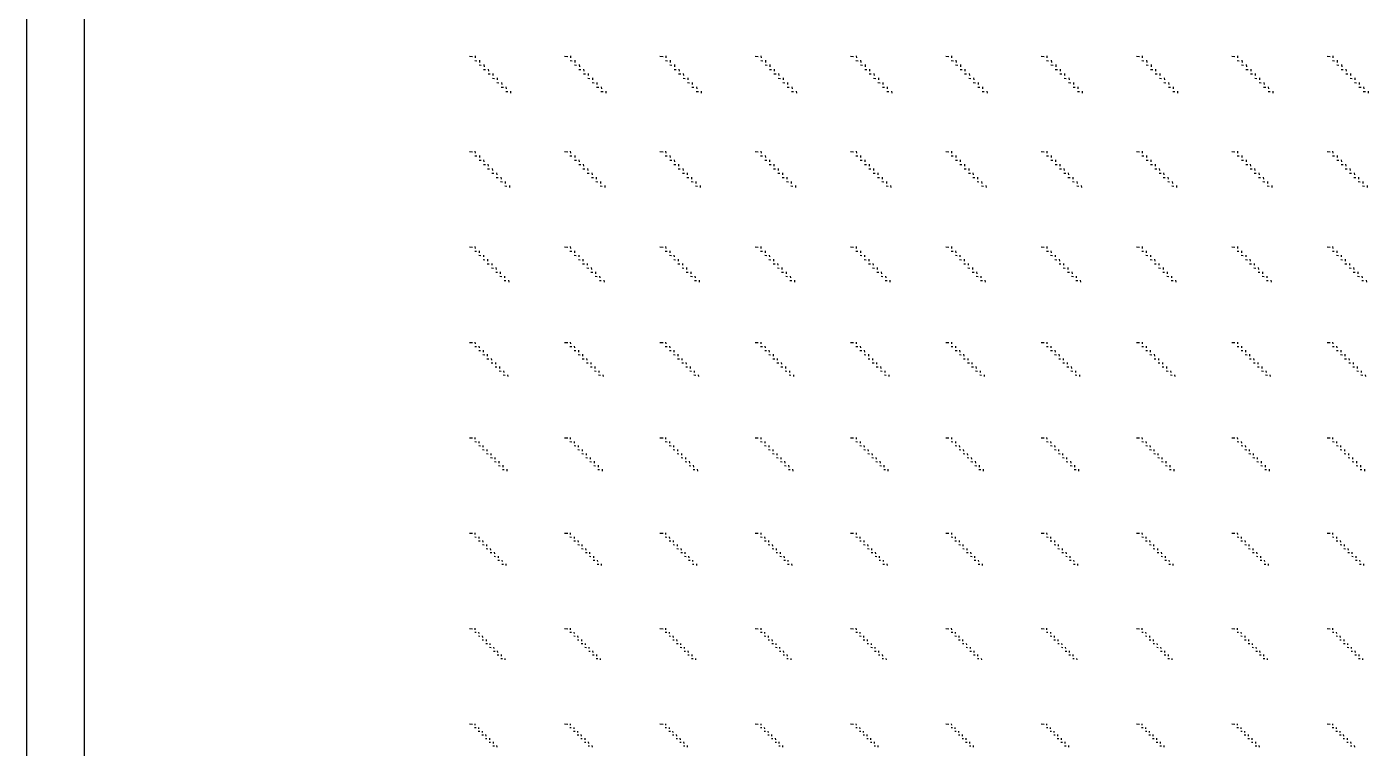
# Model space of a CAD drawing. Extents: x 0 to 300000, y 0 to 300000.
# Drawn here: x 0 to 70380, y 187632 to 225445 of the extents above; entities that cross this region are included whole.
import ezdxf

# ---------------------------------------------------------------- set-up
doc = ezdxf.new("R2010")
doc.units = 0
doc.header["$MEASUREMENT"] = 0
doc.layers.get('0').update_dxf_attribs({"linetype": 'CONTINUOUS'})

msp = doc.modelspace()

# ---------------------------------------------------------------- linework, layer by layer
at = {"color": 7}
for p, q in [((23220, 223905), (23380, 223895)), ((23520, 223925), (23525, 223820)), ((28220, 223905), (28380, 223895)), ((28520, 223925), (28525, 223820)), ((33220, 223905), (33380, 223895)), ((33520, 223925), (33525, 223820)), ((38220, 223905), (38380, 223895)), ((38520, 223925), (38525, 223820)), ((43220, 223905), (43380, 223895)), ((43520, 223925), (43525, 223820)), ((48220, 223905), (48380, 223895)), ((48520, 223925), (48525, 223820)), ((53220, 223905), (53380, 223895)), ((53520, 223925), (53525, 223820)), ((58220, 223905), (58380, 223895)), ((58520, 223925), (58525, 223820)), ((63220, 223905), (63380, 223895)), ((63520, 223925), (63525, 223820)), ((68220, 223905), (68380, 223895)), ((68520, 223925), (68525, 223820)), ((23505, 223680), (23615, 223670)), ((23735, 223450), (23845, 223440)), ((23750, 223695), (23760, 223585)), ((23965, 223215), (24075, 223210)), ((23985, 223465), (23990, 223355)), ((24215, 223230), (24220, 223125)), ((28505, 223680), (28615, 223670)), ((28735, 223450), (28845, 223440)), ((28750, 223695), (28760, 223585)), ((28965, 223215), (29075, 223210)), ((28985, 223465), (28990, 223355)), ((29215, 223230), (29220, 223125)), ((33505, 223680), (33615, 223670)), ((33735, 223450), (33845, 223440)), ((33750, 223695), (33760, 223585)), ((33965, 223215), (34075, 223210)), ((33985, 223465), (33990, 223355)), ((34215, 223230), (34220, 223125)), ((38505, 223680), (38615, 223670)), ((38735, 223450), (38845, 223440)), ((38750, 223695), (38760, 223585)), ((38965, 223215), (39075, 223210)), ((38985, 223465), (38990, 223355)), ((39215, 223230), (39220, 223125)), ((43505, 223680), (43615, 223670)), ((43735, 223450), (43845, 223440)), ((43750, 223695), (43760, 223585)), ((43965, 223215), (44075, 223210)), ((43985, 223465), (43990, 223355)), ((44215, 223230), (44220, 223125)), ((48505, 223680), (48615, 223670)), ((48735, 223450), (48845, 223440)), ((48750, 223695), (48760, 223585)), ((48965, 223215), (49075, 223210)), ((48985, 223465), (48990, 223355)), ((49215, 223230), (49220, 223125)), ((53505, 223680), (53615, 223670)), ((53735, 223450), (53845, 223440)), ((53750, 223695), (53760, 223585)), ((53965, 223215), (54075, 223210)), ((53985, 223465), (53990, 223355)), ((54215, 223230), (54220, 223125)), ((58505, 223680), (58615, 223670)), ((58735, 223450), (58845, 223440)), ((58750, 223695), (58760, 223585)), ((58965, 223215), (59075, 223210)), ((58985, 223465), (58990, 223355)), ((59215, 223230), (59220, 223125)), ((63505, 223680), (63615, 223670)), ((63735, 223450), (63845, 223440)), ((63750, 223695), (63760, 223585)), ((63965, 223215), (64075, 223210)), ((63985, 223465), (63990, 223355)), ((64215, 223230), (64220, 223125)), ((68505, 223680), (68615, 223670)), ((68735, 223450), (68845, 223440)), ((68750, 223695), (68760, 223585)), ((68965, 223215), (69075, 223210)), ((68985, 223465), (68990, 223355)), ((69215, 223230), (69220, 223125)), ((24200, 222985), (24310, 222975)), ((24430, 222755), (24540, 222745)), ((24445, 223000), (24455, 222890)), ((24660, 222520), (24770, 222515)), ((24680, 222770), (24685, 222660)), ((24910, 222535), (24915, 222430)), ((29200, 222985), (29310, 222975)), ((29430, 222755), (29540, 222745)), ((29445, 223000), (29455, 222890)), ((29660, 222520), (29770, 222515)), ((29680, 222770), (29685, 222660)), ((29910, 222535), (29915, 222430)), ((34200, 222985), (34310, 222975)), ((34430, 222755), (34540, 222745)), ((34445, 223000), (34455, 222890)), ((34660, 222520), (34770, 222515)), ((34680, 222770), (34685, 222660)), ((34910, 222535), (34915, 222430)), ((39200, 222985), (39310, 222975)), ((39430, 222755), (39540, 222745)), ((39445, 223000), (39455, 222890)), ((39660, 222520), (39770, 222515)), ((39680, 222770), (39685, 222660)), ((39910, 222535), (39915, 222430)), ((44200, 222985), (44310, 222975)), ((44430, 222755), (44540, 222745)), ((44445, 223000), (44455, 222890)), ((44660, 222520), (44770, 222515)), ((44680, 222770), (44685, 222660)), ((44910, 222535), (44915, 222430)), ((49200, 222985), (49310, 222975)), ((49430, 222755), (49540, 222745)), ((49445, 223000), (49455, 222890)), ((49660, 222520), (49770, 222515)), ((49680, 222770), (49685, 222660)), ((49910, 222535), (49915, 222430)), ((54200, 222985), (54310, 222975)), ((54430, 222755), (54540, 222745)), ((54445, 223000), (54455, 222890)), ((54660, 222520), (54770, 222515)), ((54680, 222770), (54685, 222660)), ((54910, 222535), (54915, 222430)), ((59200, 222985), (59310, 222975)), ((59430, 222755), (59540, 222745)), ((59445, 223000), (59455, 222890)), ((59660, 222520), (59770, 222515)), ((59680, 222770), (59685, 222660)), ((59910, 222535), (59915, 222430)), ((64200, 222985), (64310, 222975)), ((64430, 222755), (64540, 222745)), ((64445, 223000), (64455, 222890)), ((64660, 222520), (64770, 222515)), ((64680, 222770), (64685, 222660)), ((64910, 222535), (64915, 222430)), ((69200, 222985), (69310, 222975)), ((69430, 222755), (69540, 222745)), ((69445, 223000), (69455, 222890)), ((69660, 222520), (69770, 222515)), ((69680, 222770), (69685, 222660)), ((69910, 222535), (69915, 222430)), ((24895, 222290), (25005, 222280)), ((25125, 222060), (25235, 222050)), ((25140, 222305), (25150, 222195)), ((25375, 222075), (25380, 221965)), ((29895, 222290), (30005, 222280)), ((30125, 222060), (30235, 222050)), ((30140, 222305), (30150, 222195)), ((30375, 222075), (30380, 221965)), ((34895, 222290), (35005, 222280)), ((35125, 222060), (35235, 222050)), ((35140, 222305), (35150, 222195)), ((35375, 222075), (35380, 221965)), ((39895, 222290), (40005, 222280)), ((40125, 222060), (40235, 222050)), ((40140, 222305), (40150, 222195)), ((40375, 222075), (40380, 221965)), ((44895, 222290), (45005, 222280)), ((45125, 222060), (45235, 222050)), ((45140, 222305), (45150, 222195)), ((45375, 222075), (45380, 221965)), ((49895, 222290), (50005, 222280)), ((50125, 222060), (50235, 222050)), ((50140, 222305), (50150, 222195)), ((50375, 222075), (50380, 221965)), ((54895, 222290), (55005, 222280)), ((55125, 222060), (55235, 222050)), ((55140, 222305), (55150, 222195)), ((55375, 222075), (55380, 221965)), ((59895, 222290), (60005, 222280)), ((60125, 222060), (60235, 222050)), ((60140, 222305), (60150, 222195)), ((60375, 222075), (60380, 221965)), ((64895, 222290), (65005, 222280)), ((65125, 222060), (65235, 222050)), ((65140, 222305), (65150, 222195)), ((65375, 222075), (65380, 221965)), ((69895, 222290), (70005, 222280)), ((70125, 222060), (70235, 222050)), ((70140, 222305), (70150, 222195)), ((70375, 222075), (70380, 221965)), ((23220, 218905), (23380, 218895)), ((23515, 218925), (23525, 218820)), ((28220, 218905), (28380, 218895)), ((28515, 218925), (28525, 218820)), ((33220, 218905), (33380, 218895)), ((33515, 218925), (33525, 218820)), ((38220, 218905), (38380, 218895)), ((38515, 218925), (38525, 218820)), ((43220, 218905), (43380, 218895)), ((43515, 218925), (43525, 218820)), ((48220, 218905), (48380, 218895)), ((48515, 218925), (48525, 218820)), ((53220, 218905), (53380, 218895)), ((53515, 218925), (53525, 218820)), ((58220, 218905), (58380, 218895)), ((58515, 218925), (58525, 218820)), ((63220, 218905), (63380, 218895)), ((63515, 218925), (63525, 218820)), ((68220, 218905), (68380, 218895)), ((68515, 218925), (68525, 218820)), ((23500, 218685), (23605, 218675)), ((23730, 218460), (23835, 218450)), ((23745, 218700), (23750, 218595)), ((23955, 218235), (24060, 218225)), ((23970, 218475), (23975, 218370)), ((24195, 218250), (24200, 218145)), ((28500, 218685), (28605, 218675)), ((28730, 218460), (28835, 218450)), ((28745, 218700), (28750, 218595)), ((28955, 218235), (29060, 218225)), ((28970, 218475), (28975, 218370)), ((29195, 218250), (29200, 218145)), ((33500, 218685), (33605, 218675)), ((33730, 218460), (33835, 218450)), ((33745, 218700), (33750, 218595)), ((33955, 218235), (34060, 218225)), ((33970, 218475), (33975, 218370)), ((34195, 218250), (34200, 218145)), ((38500, 218685), (38605, 218675)), ((38730, 218460), (38835, 218450)), ((38745, 218700), (38750, 218595)), ((38955, 218235), (39060, 218225)), ((38970, 218475), (38975, 218370)), ((39195, 218250), (39200, 218145)), ((43500, 218685), (43605, 218675)), ((43730, 218460), (43835, 218450)), ((43745, 218700), (43750, 218595)), ((43955, 218235), (44060, 218225)), ((43970, 218475), (43975, 218370)), ((44195, 218250), (44200, 218145)), ((48500, 218685), (48605, 218675)), ((48730, 218460), (48835, 218450)), ((48745, 218700), (48750, 218595)), ((48955, 218235), (49060, 218225)), ((48970, 218475), (48975, 218370)), ((49195, 218250), (49200, 218145)), ((53500, 218685), (53605, 218675)), ((53730, 218460), (53835, 218450)), ((53745, 218700), (53750, 218595)), ((53955, 218235), (54060, 218225)), ((53970, 218475), (53975, 218370)), ((54195, 218250), (54200, 218145)), ((58500, 218685), (58605, 218675)), ((58730, 218460), (58835, 218450)), ((58745, 218700), (58750, 218595)), ((58955, 218235), (59060, 218225)), ((58970, 218475), (58975, 218370)), ((59195, 218250), (59200, 218145)), ((63500, 218685), (63605, 218675)), ((63730, 218460), (63835, 218450)), ((63745, 218700), (63750, 218595)), ((63955, 218235), (64060, 218225)), ((63970, 218475), (63975, 218370)), ((64195, 218250), (64200, 218145)), ((68500, 218685), (68605, 218675)), ((68730, 218460), (68835, 218450)), ((68745, 218700), (68750, 218595)), ((68955, 218235), (69060, 218225)), ((68970, 218475), (68975, 218370)), ((69195, 218250), (69200, 218145)), ((24180, 218005), (24285, 218000)), ((24405, 217780), (24510, 217775)), ((24420, 218020), (24430, 217915)), ((24630, 217555), (24735, 217550)), ((24645, 217795), (24655, 217690)), ((24875, 217570), (24880, 217465)), ((29180, 218005), (29285, 218000)), ((29405, 217780), (29510, 217775)), ((29420, 218020), (29430, 217915)), ((29630, 217555), (29735, 217550)), ((29645, 217795), (29655, 217690)), ((29875, 217570), (29880, 217465)), ((34180, 218005), (34285, 218000)), ((34405, 217780), (34510, 217775)), ((34420, 218020), (34430, 217915)), ((34630, 217555), (34735, 217550)), ((34645, 217795), (34655, 217690)), ((34875, 217570), (34880, 217465)), ((39180, 218005), (39285, 218000)), ((39405, 217780), (39510, 217775)), ((39420, 218020), (39430, 217915)), ((39630, 217555), (39735, 217550)), ((39645, 217795), (39655, 217690)), ((39875, 217570), (39880, 217465)), ((44180, 218005), (44285, 218000)), ((44405, 217780), (44510, 217775)), ((44420, 218020), (44430, 217915)), ((44630, 217555), (44735, 217550)), ((44645, 217795), (44655, 217690)), ((44875, 217570), (44880, 217465)), ((49180, 218005), (49285, 218000)), ((49405, 217780), (49510, 217775)), ((49420, 218020), (49430, 217915)), ((49630, 217555), (49735, 217550)), ((49645, 217795), (49655, 217690)), ((49875, 217570), (49880, 217465)), ((54180, 218005), (54285, 218000)), ((54405, 217780), (54510, 217775)), ((54420, 218020), (54430, 217915)), ((54630, 217555), (54735, 217550)), ((54645, 217795), (54655, 217690)), ((54875, 217570), (54880, 217465)), ((59180, 218005), (59285, 218000)), ((59405, 217780), (59510, 217775)), ((59420, 218020), (59430, 217915)), ((59630, 217555), (59735, 217550)), ((59645, 217795), (59655, 217690)), ((59875, 217570), (59880, 217465)), ((64180, 218005), (64285, 218000)), ((64405, 217780), (64510, 217775)), ((64420, 218020), (64430, 217915)), ((64630, 217555), (64735, 217550)), ((64645, 217795), (64655, 217690)), ((64875, 217570), (64880, 217465)), ((69180, 218005), (69285, 218000)), ((69405, 217780), (69510, 217775)), ((69420, 218020), (69430, 217915)), ((69630, 217555), (69735, 217550)), ((69645, 217795), (69655, 217690)), ((69875, 217570), (69880, 217465)), ((24860, 217330), (24960, 217320)), ((25085, 217105), (25190, 217095)), ((25100, 217345), (25105, 217240)), ((25325, 217120), (25330, 217015)), ((29860, 217330), (29960, 217320)), ((30085, 217105), (30190, 217095)), ((30100, 217345), (30105, 217240)), ((30325, 217120), (30330, 217015)), ((34860, 217330), (34960, 217320)), ((35085, 217105), (35190, 217095)), ((35100, 217345), (35105, 217240)), ((35325, 217120), (35330, 217015)), ((39860, 217330), (39960, 217320)), ((40085, 217105), (40190, 217095)), ((40100, 217345), (40105, 217240)), ((40325, 217120), (40330, 217015)), ((44860, 217330), (44960, 217320)), ((45085, 217105), (45190, 217095)), ((45100, 217345), (45105, 217240)), ((45325, 217120), (45330, 217015)), ((49860, 217330), (49960, 217320)), ((50085, 217105), (50190, 217095)), ((50100, 217345), (50105, 217240)), ((50325, 217120), (50330, 217015)), ((54860, 217330), (54960, 217320)), ((55085, 217105), (55190, 217095)), ((55100, 217345), (55105, 217240)), ((55325, 217120), (55330, 217015)), ((59860, 217330), (59960, 217320)), ((60085, 217105), (60190, 217095)), ((60100, 217345), (60105, 217240)), ((60325, 217120), (60330, 217015)), ((64860, 217330), (64960, 217320)), ((65085, 217105), (65190, 217095)), ((65100, 217345), (65105, 217240)), ((65325, 217120), (65330, 217015)), ((69860, 217330), (69960, 217320)), ((70085, 217105), (70190, 217095)), ((70100, 217345), (70105, 217240)), ((70325, 217120), (70330, 217015)), ((23220, 213905), (23380, 213895)), ((23500, 213690), (23600, 213685)), ((23515, 213925), (23520, 213825)), ((23720, 213470), (23820, 213460)), ((23735, 213705), (23740, 213605)), ((23955, 213485), (23960, 213385)), ((24175, 213265), (24180, 213165)), ((28220, 213905), (28380, 213895)), ((28500, 213690), (28600, 213685)), ((28515, 213925), (28520, 213825)), ((28720, 213470), (28820, 213460)), ((28735, 213705), (28740, 213605)), ((28955, 213485), (28960, 213385)), ((29175, 213265), (29180, 213165)), ((33220, 213905), (33380, 213895)), ((33500, 213690), (33600, 213685)), ((33515, 213925), (33520, 213825)), ((33720, 213470), (33820, 213460)), ((33735, 213705), (33740, 213605)), ((33955, 213485), (33960, 213385)), ((34175, 213265), (34180, 213165)), ((38220, 213905), (38380, 213895)), ((38500, 213690), (38600, 213685)), ((38515, 213925), (38520, 213825)), ((38720, 213470), (38820, 213460)), ((38735, 213705), (38740, 213605)), ((38955, 213485), (38960, 213385)), ((39175, 213265), (39180, 213165)), ((43220, 213905), (43380, 213895)), ((43500, 213690), (43600, 213685)), ((43515, 213925), (43520, 213825)), ((43720, 213470), (43820, 213460)), ((43735, 213705), (43740, 213605)), ((43955, 213485), (43960, 213385)), ((44175, 213265), (44180, 213165)), ((48220, 213905), (48380, 213895)), ((48500, 213690), (48600, 213685)), ((48515, 213925), (48520, 213825)), ((48720, 213470), (48820, 213460)), ((48735, 213705), (48740, 213605)), ((48955, 213485), (48960, 213385)), ((49175, 213265), (49180, 213165)), ((53220, 213905), (53380, 213895)), ((53500, 213690), (53600, 213685)), ((53515, 213925), (53520, 213825)), ((53720, 213470), (53820, 213460)), ((53735, 213705), (53740, 213605)), ((53955, 213485), (53960, 213385)), ((54175, 213265), (54180, 213165)), ((58220, 213905), (58380, 213895)), ((58500, 213690), (58600, 213685)), ((58515, 213925), (58520, 213825)), ((58720, 213470), (58820, 213460)), ((58735, 213705), (58740, 213605)), ((58955, 213485), (58960, 213385)), ((59175, 213265), (59180, 213165)), ((63220, 213905), (63380, 213895)), ((63500, 213690), (63600, 213685)), ((63515, 213925), (63520, 213825)), ((63720, 213470), (63820, 213460)), ((63735, 213705), (63740, 213605)), ((63955, 213485), (63960, 213385)), ((64175, 213265), (64180, 213165)), ((68220, 213905), (68380, 213895)), ((68500, 213690), (68600, 213685)), ((68515, 213925), (68520, 213825)), ((68720, 213470), (68820, 213460)), ((68735, 213705), (68740, 213605)), ((68955, 213485), (68960, 213385)), ((69175, 213265), (69180, 213165)), ((23940, 213250), (24040, 213240)), ((24160, 213030), (24260, 213020)), ((24380, 212810), (24480, 212800)), ((24395, 213045), (24400, 212945)), ((24600, 212590), (24700, 212580)), ((24615, 212825), (24620, 212725)), ((24835, 212600), (24840, 212505)), ((28940, 213250), (29040, 213240)), ((29160, 213030), (29260, 213020)), ((29380, 212810), (29480, 212800)), ((29395, 213045), (29400, 212945)), ((29600, 212590), (29700, 212580)), ((29615, 212825), (29620, 212725)), ((29835, 212600), (29840, 212505)), ((33940, 213250), (34040, 213240)), ((34160, 213030), (34260, 213020)), ((34380, 212810), (34480, 212800)), ((34395, 213045), (34400, 212945)), ((34600, 212590), (34700, 212580)), ((34615, 212825), (34620, 212725)), ((34835, 212600), (34840, 212505)), ((38940, 213250), (39040, 213240)), ((39160, 213030), (39260, 213020)), ((39380, 212810), (39480, 212800)), ((39395, 213045), (39400, 212945)), ((39600, 212590), (39700, 212580)), ((39615, 212825), (39620, 212725)), ((39835, 212600), (39840, 212505)), ((43940, 213250), (44040, 213240)), ((44160, 213030), (44260, 213020)), ((44380, 212810), (44480, 212800)), ((44395, 213045), (44400, 212945)), ((44600, 212590), (44700, 212580)), ((44615, 212825), (44620, 212725)), ((44835, 212600), (44840, 212505)), ((48940, 213250), (49040, 213240)), ((49160, 213030), (49260, 213020)), ((49380, 212810), (49480, 212800)), ((49395, 213045), (49400, 212945)), ((49600, 212590), (49700, 212580)), ((49615, 212825), (49620, 212725)), ((49835, 212600), (49840, 212505)), ((53940, 213250), (54040, 213240)), ((54160, 213030), (54260, 213020)), ((54380, 212810), (54480, 212800)), ((54395, 213045), (54400, 212945)), ((54600, 212590), (54700, 212580)), ((54615, 212825), (54620, 212725)), ((54835, 212600), (54840, 212505)), ((58940, 213250), (59040, 213240)), ((59160, 213030), (59260, 213020)), ((59380, 212810), (59480, 212800)), ((59395, 213045), (59400, 212945)), ((59600, 212590), (59700, 212580)), ((59615, 212825), (59620, 212725)), ((59835, 212600), (59840, 212505)), ((63940, 213250), (64040, 213240)), ((64160, 213030), (64260, 213020)), ((64380, 212810), (64480, 212800)), ((64395, 213045), (64400, 212945)), ((64600, 212590), (64700, 212580)), ((64615, 212825), (64620, 212725)), ((64835, 212600), (64840, 212505)), ((68940, 213250), (69040, 213240)), ((69160, 213030), (69260, 213020)), ((69380, 212810), (69480, 212800)), ((69395, 213045), (69400, 212945)), ((69600, 212590), (69700, 212580)), ((69615, 212825), (69620, 212725)), ((69835, 212600), (69840, 212505)), ((24820, 212370), (24920, 212360)), ((25040, 212150), (25140, 212140)), ((25055, 212380), (25065, 212285)), ((25275, 212160), (25285, 212060)), ((29820, 212370), (29920, 212360)), ((30040, 212150), (30140, 212140)), ((30055, 212380), (30065, 212285)), ((30275, 212160), (30285, 212060)), ((34820, 212370), (34920, 212360)), ((35040, 212150), (35140, 212140)), ((35055, 212380), (35065, 212285)), ((35275, 212160), (35285, 212060)), ((39820, 212370), (39920, 212360)), ((40040, 212150), (40140, 212140)), ((40055, 212380), (40065, 212285)), ((40275, 212160), (40285, 212060)), ((44820, 212370), (44920, 212360)), ((45040, 212150), (45140, 212140)), ((45055, 212380), (45065, 212285)), ((45275, 212160), (45285, 212060)), ((49820, 212370), (49920, 212360)), ((50040, 212150), (50140, 212140)), ((50055, 212380), (50065, 212285)), ((50275, 212160), (50285, 212060)), ((54820, 212370), (54920, 212360)), ((55040, 212150), (55140, 212140)), ((55055, 212380), (55065, 212285)), ((55275, 212160), (55285, 212060)), ((59820, 212370), (59920, 212360)), ((60040, 212150), (60140, 212140)), ((60055, 212380), (60065, 212285)), ((60275, 212160), (60285, 212060)), ((64820, 212370), (64920, 212360)), ((65040, 212150), (65140, 212140)), ((65055, 212380), (65065, 212285)), ((65275, 212160), (65285, 212060)), ((69820, 212370), (69920, 212360)), ((70040, 212150), (70140, 212140)), ((70055, 212380), (70065, 212285)), ((70275, 212160), (70285, 212060)), ((23220, 208905), (23380, 208895)), ((23500, 208695), (23595, 208690)), ((23515, 208920), (23520, 208825)), ((23715, 208480), (23810, 208475)), ((23725, 208705), (23735, 208610)), ((23940, 208490), (23950, 208395)), ((28220, 208905), (28380, 208895)), ((28500, 208695), (28595, 208690)), ((28515, 208920), (28520, 208825)), ((28715, 208480), (28810, 208475)), ((28725, 208705), (28735, 208610)), ((28940, 208490), (28950, 208395)), ((33220, 208905), (33380, 208895)), ((33500, 208695), (33595, 208690)), ((33515, 208920), (33520, 208825)), ((33715, 208480), (33810, 208475)), ((33725, 208705), (33735, 208610)), ((33940, 208490), (33950, 208395)), ((38220, 208905), (38380, 208895)), ((38500, 208695), (38595, 208690)), ((38515, 208920), (38520, 208825)), ((38715, 208480), (38810, 208475)), ((38725, 208705), (38735, 208610)), ((38940, 208490), (38950, 208395)), ((43220, 208905), (43380, 208895)), ((43500, 208695), (43595, 208690)), ((43515, 208920), (43520, 208825)), ((43715, 208480), (43810, 208475)), ((43725, 208705), (43735, 208610)), ((43940, 208490), (43950, 208395)), ((48220, 208905), (48380, 208895)), ((48500, 208695), (48595, 208690)), ((48515, 208920), (48520, 208825)), ((48715, 208480), (48810, 208475)), ((48725, 208705), (48735, 208610)), ((48940, 208490), (48950, 208395)), ((53220, 208905), (53380, 208895)), ((53500, 208695), (53595, 208690)), ((53515, 208920), (53520, 208825)), ((53715, 208480), (53810, 208475)), ((53725, 208705), (53735, 208610)), ((53940, 208490), (53950, 208395)), ((58220, 208905), (58380, 208895)), ((58500, 208695), (58595, 208690)), ((58515, 208920), (58520, 208825)), ((58715, 208480), (58810, 208475)), ((58725, 208705), (58735, 208610)), ((58940, 208490), (58950, 208395)), ((63220, 208905), (63380, 208895)), ((63500, 208695), (63595, 208690)), ((63515, 208920), (63520, 208825)), ((63715, 208480), (63810, 208475)), ((63725, 208705), (63735, 208610)), ((63940, 208490), (63950, 208395)), ((68220, 208905), (68380, 208895)), ((68500, 208695), (68595, 208690)), ((68515, 208920), (68520, 208825)), ((68715, 208480), (68810, 208475)), ((68725, 208705), (68735, 208610)), ((68940, 208490), (68950, 208395)), ((23930, 208265), (24025, 208260)), ((24145, 208050), (24240, 208045)), ((24155, 208280), (24160, 208185)), ((24360, 207835), (24455, 207830)), ((24370, 208065), (24375, 207970)), ((24570, 207625), (24665, 207615)), ((24585, 207850), (24590, 207755)), ((24800, 207635), (24805, 207540)), ((28930, 208265), (29025, 208260)), ((29145, 208050), (29240, 208045)), ((29155, 208280), (29160, 208185)), ((29360, 207835), (29455, 207830)), ((29370, 208065), (29375, 207970)), ((29570, 207625), (29665, 207615)), ((29585, 207850), (29590, 207755)), ((29800, 207635), (29805, 207540)), ((33930, 208265), (34025, 208260)), ((34145, 208050), (34240, 208045)), ((34155, 208280), (34160, 208185)), ((34360, 207835), (34455, 207830)), ((34370, 208065), (34375, 207970)), ((34570, 207625), (34665, 207615)), ((34585, 207850), (34590, 207755)), ((34800, 207635), (34805, 207540)), ((38930, 208265), (39025, 208260)), ((39145, 208050), (39240, 208045)), ((39155, 208280), (39160, 208185)), ((39360, 207835), (39455, 207830)), ((39370, 208065), (39375, 207970)), ((39570, 207625), (39665, 207615)), ((39585, 207850), (39590, 207755)), ((39800, 207635), (39805, 207540)), ((43930, 208265), (44025, 208260)), ((44145, 208050), (44240, 208045)), ((44155, 208280), (44160, 208185)), ((44360, 207835), (44455, 207830)), ((44370, 208065), (44375, 207970)), ((44570, 207625), (44665, 207615)), ((44585, 207850), (44590, 207755)), ((44800, 207635), (44805, 207540)), ((48930, 208265), (49025, 208260)), ((49145, 208050), (49240, 208045)), ((49155, 208280), (49160, 208185)), ((49360, 207835), (49455, 207830)), ((49370, 208065), (49375, 207970)), ((49570, 207625), (49665, 207615)), ((49585, 207850), (49590, 207755)), ((49800, 207635), (49805, 207540)), ((53930, 208265), (54025, 208260)), ((54145, 208050), (54240, 208045)), ((54155, 208280), (54160, 208185)), ((54360, 207835), (54455, 207830)), ((54370, 208065), (54375, 207970)), ((54570, 207625), (54665, 207615)), ((54585, 207850), (54590, 207755)), ((54800, 207635), (54805, 207540)), ((58930, 208265), (59025, 208260)), ((59145, 208050), (59240, 208045)), ((59155, 208280), (59160, 208185)), ((59360, 207835), (59455, 207830)), ((59370, 208065), (59375, 207970)), ((59570, 207625), (59665, 207615)), ((59585, 207850), (59590, 207755)), ((59800, 207635), (59805, 207540)), ((63930, 208265), (64025, 208260)), ((64145, 208050), (64240, 208045)), ((64155, 208280), (64160, 208185)), ((64360, 207835), (64455, 207830)), ((64370, 208065), (64375, 207970)), ((64570, 207625), (64665, 207615)), ((64585, 207850), (64590, 207755)), ((64800, 207635), (64805, 207540)), ((68930, 208265), (69025, 208260)), ((69145, 208050), (69240, 208045)), ((69155, 208280), (69160, 208185)), ((69360, 207835), (69455, 207830)), ((69370, 208065), (69375, 207970)), ((69570, 207625), (69665, 207615)), ((69585, 207850), (69590, 207755)), ((69800, 207635), (69805, 207540)), ((24785, 207410), (24880, 207400)), ((25000, 207195), (25095, 207190)), ((25015, 207420), (25020, 207325)), ((25225, 207205), (25235, 207110)), ((29785, 207410), (29880, 207400)), ((30000, 207195), (30095, 207190)), ((30015, 207420), (30020, 207325)), ((30225, 207205), (30235, 207110)), ((34785, 207410), (34880, 207400)), ((35000, 207195), (35095, 207190)), ((35015, 207420), (35020, 207325)), ((35225, 207205), (35235, 207110)), ((39785, 207410), (39880, 207400)), ((40000, 207195), (40095, 207190)), ((40015, 207420), (40020, 207325)), ((40225, 207205), (40235, 207110)), ((44785, 207410), (44880, 207400)), ((45000, 207195), (45095, 207190)), ((45015, 207420), (45020, 207325)), ((45225, 207205), (45235, 207110)), ((49785, 207410), (49880, 207400)), ((50000, 207195), (50095, 207190)), ((50015, 207420), (50020, 207325)), ((50225, 207205), (50235, 207110)), ((54785, 207410), (54880, 207400)), ((55000, 207195), (55095, 207190)), ((55015, 207420), (55020, 207325)), ((55225, 207205), (55235, 207110)), ((59785, 207410), (59880, 207400)), ((60000, 207195), (60095, 207190)), ((60015, 207420), (60020, 207325)), ((60225, 207205), (60235, 207110)), ((64785, 207410), (64880, 207400)), ((65000, 207195), (65095, 207190)), ((65015, 207420), (65020, 207325)), ((65225, 207205), (65235, 207110)), ((69785, 207410), (69880, 207400)), ((70000, 207195), (70095, 207190)), ((70015, 207420), (70020, 207325)), ((70225, 207205), (70235, 207110)), ((23220, 203905), (23380, 203895)), ((23500, 203700), (23590, 203695)), ((23510, 203920), (23515, 203830)), ((23710, 203490), (23800, 203485)), ((23720, 203710), (23725, 203620)), ((23925, 203500), (23935, 203410)), ((28220, 203905), (28380, 203895)), ((28500, 203700), (28590, 203695)), ((28510, 203920), (28515, 203830)), ((28710, 203490), (28800, 203485)), ((28720, 203710), (28725, 203620)), ((28925, 203500), (28935, 203410)), ((33220, 203905), (33380, 203895)), ((33500, 203700), (33590, 203695)), ((33510, 203920), (33515, 203830)), ((33710, 203490), (33800, 203485)), ((33720, 203710), (33725, 203620)), ((33925, 203500), (33935, 203410)), ((38220, 203905), (38380, 203895)), ((38500, 203700), (38590, 203695)), ((38510, 203920), (38515, 203830)), ((38710, 203490), (38800, 203485)), ((38720, 203710), (38725, 203620)), ((38925, 203500), (38935, 203410)), ((43220, 203905), (43380, 203895)), ((43500, 203700), (43590, 203695)), ((43510, 203920), (43515, 203830)), ((43710, 203490), (43800, 203485)), ((43720, 203710), (43725, 203620)), ((43925, 203500), (43935, 203410)), ((48220, 203905), (48380, 203895)), ((48500, 203700), (48590, 203695)), ((48510, 203920), (48515, 203830)), ((48710, 203490), (48800, 203485)), ((48720, 203710), (48725, 203620)), ((48925, 203500), (48935, 203410)), ((53220, 203905), (53380, 203895)), ((53500, 203700), (53590, 203695)), ((53510, 203920), (53515, 203830)), ((53710, 203490), (53800, 203485)), ((53720, 203710), (53725, 203620)), ((53925, 203500), (53935, 203410)), ((58220, 203905), (58380, 203895)), ((58500, 203700), (58590, 203695)), ((58510, 203920), (58515, 203830)), ((58710, 203490), (58800, 203485)), ((58720, 203710), (58725, 203620)), ((58925, 203500), (58935, 203410)), ((63220, 203905), (63380, 203895)), ((63500, 203700), (63590, 203695)), ((63510, 203920), (63515, 203830)), ((63710, 203490), (63800, 203485)), ((63720, 203710), (63725, 203620)), ((63925, 203500), (63935, 203410)), ((68220, 203905), (68380, 203895)), ((68500, 203700), (68590, 203695)), ((68510, 203920), (68515, 203830)), ((68710, 203490), (68800, 203485)), ((68720, 203710), (68725, 203620)), ((68925, 203500), (68935, 203410)), ((23915, 203285), (24005, 203275)), ((24125, 203075), (24215, 203070)), ((24135, 203295), (24140, 203205)), ((24335, 202865), (24425, 202860)), ((24345, 203085), (24350, 202995)), ((24555, 202875), (24560, 202785)), ((28915, 203285), (29005, 203275)), ((29125, 203075), (29215, 203070)), ((29135, 203295), (29140, 203205)), ((29335, 202865), (29425, 202860)), ((29345, 203085), (29350, 202995)), ((29555, 202875), (29560, 202785)), ((33915, 203285), (34005, 203275)), ((34125, 203075), (34215, 203070)), ((34135, 203295), (34140, 203205)), ((34335, 202865), (34425, 202860)), ((34345, 203085), (34350, 202995)), ((34555, 202875), (34560, 202785)), ((38915, 203285), (39005, 203275)), ((39125, 203075), (39215, 203070)), ((39135, 203295), (39140, 203205)), ((39335, 202865), (39425, 202860)), ((39345, 203085), (39350, 202995)), ((39555, 202875), (39560, 202785)), ((43915, 203285), (44005, 203275)), ((44125, 203075), (44215, 203070)), ((44135, 203295), (44140, 203205)), ((44335, 202865), (44425, 202860)), ((44345, 203085), (44350, 202995)), ((44555, 202875), (44560, 202785)), ((48915, 203285), (49005, 203275)), ((49125, 203075), (49215, 203070)), ((49135, 203295), (49140, 203205)), ((49335, 202865), (49425, 202860)), ((49345, 203085), (49350, 202995)), ((49555, 202875), (49560, 202785)), ((53915, 203285), (54005, 203275)), ((54125, 203075), (54215, 203070)), ((54135, 203295), (54140, 203205)), ((54335, 202865), (54425, 202860)), ((54345, 203085), (54350, 202995)), ((54555, 202875), (54560, 202785)), ((58915, 203285), (59005, 203275)), ((59125, 203075), (59215, 203070)), ((59135, 203295), (59140, 203205)), ((59335, 202865), (59425, 202860)), ((59345, 203085), (59350, 202995)), ((59555, 202875), (59560, 202785)), ((63915, 203285), (64005, 203275)), ((64125, 203075), (64215, 203070)), ((64135, 203295), (64140, 203205)), ((64335, 202865), (64425, 202860)), ((64345, 203085), (64350, 202995)), ((64555, 202875), (64560, 202785)), ((68915, 203285), (69005, 203275)), ((69125, 203075), (69215, 203070)), ((69135, 203295), (69140, 203205)), ((69335, 202865), (69425, 202860)), ((69345, 203085), (69350, 202995)), ((69555, 202875), (69560, 202785)), ((24540, 202655), (24630, 202650)), ((24750, 202450), (24840, 202440)), ((24760, 202670), (24770, 202580)), ((24960, 202240), (25050, 202235)), ((24970, 202460), (24975, 202370)), ((25180, 202250), (25185, 202160)), ((29540, 202655), (29630, 202650)), ((29750, 202450), (29840, 202440)), ((29760, 202670), (29770, 202580)), ((29960, 202240), (30050, 202235)), ((29970, 202460), (29975, 202370)), ((30180, 202250), (30185, 202160)), ((34540, 202655), (34630, 202650)), ((34750, 202450), (34840, 202440)), ((34760, 202670), (34770, 202580)), ((34960, 202240), (35050, 202235)), ((34970, 202460), (34975, 202370)), ((35180, 202250), (35185, 202160)), ((39540, 202655), (39630, 202650)), ((39750, 202450), (39840, 202440)), ((39760, 202670), (39770, 202580)), ((39960, 202240), (40050, 202235)), ((39970, 202460), (39975, 202370)), ((40180, 202250), (40185, 202160)), ((44540, 202655), (44630, 202650)), ((44750, 202450), (44840, 202440)), ((44760, 202670), (44770, 202580)), ((44960, 202240), (45050, 202235)), ((44970, 202460), (44975, 202370)), ((45180, 202250), (45185, 202160)), ((49540, 202655), (49630, 202650)), ((49750, 202450), (49840, 202440)), ((49760, 202670), (49770, 202580)), ((49960, 202240), (50050, 202235)), ((49970, 202460), (49975, 202370)), ((50180, 202250), (50185, 202160)), ((54540, 202655), (54630, 202650)), ((54750, 202450), (54840, 202440)), ((54760, 202670), (54770, 202580)), ((54960, 202240), (55050, 202235)), ((54970, 202460), (54975, 202370)), ((55180, 202250), (55185, 202160)), ((59540, 202655), (59630, 202650)), ((59750, 202450), (59840, 202440)), ((59760, 202670), (59770, 202580)), ((59960, 202240), (60050, 202235)), ((59970, 202460), (59975, 202370)), ((60180, 202250), (60185, 202160)), ((64540, 202655), (64630, 202650)), ((64750, 202450), (64840, 202440)), ((64760, 202670), (64770, 202580)), ((64960, 202240), (65050, 202235)), ((64970, 202460), (64975, 202370)), ((65180, 202250), (65185, 202160)), ((69540, 202655), (69630, 202650)), ((69750, 202450), (69840, 202440)), ((69760, 202670), (69770, 202580)), ((69960, 202240), (70050, 202235)), ((69970, 202460), (69975, 202370)), ((70180, 202250), (70185, 202160)), ((23220, 198905), (23380, 198895)), ((23500, 198705), (23585, 198700)), ((23510, 198915), (23515, 198830)), ((23700, 198500), (23785, 198495)), ((23710, 198715), (23715, 198630)), ((23915, 198510), (23920, 198425)), ((28220, 198905), (28380, 198895)), ((28500, 198705), (28585, 198700)), ((28510, 198915), (28515, 198830)), ((28700, 198500), (28785, 198495)), ((28710, 198715), (28715, 198630)), ((28915, 198510), (28920, 198425)), ((33220, 198905), (33380, 198895)), ((33500, 198705), (33585, 198700)), ((33510, 198915), (33515, 198830)), ((33700, 198500), (33785, 198495)), ((33710, 198715), (33715, 198630)), ((33915, 198510), (33920, 198425)), ((38220, 198905), (38380, 198895)), ((38500, 198705), (38585, 198700)), ((38510, 198915), (38515, 198830)), ((38700, 198500), (38785, 198495)), ((38710, 198715), (38715, 198630)), ((38915, 198510), (38920, 198425)), ((43220, 198905), (43380, 198895)), ((43500, 198705), (43585, 198700)), ((43510, 198915), (43515, 198830)), ((43700, 198500), (43785, 198495)), ((43710, 198715), (43715, 198630)), ((43915, 198510), (43920, 198425)), ((48220, 198905), (48380, 198895)), ((48500, 198705), (48585, 198700)), ((48510, 198915), (48515, 198830)), ((48700, 198500), (48785, 198495)), ((48710, 198715), (48715, 198630)), ((48915, 198510), (48920, 198425)), ((53220, 198905), (53380, 198895)), ((53500, 198705), (53585, 198700)), ((53510, 198915), (53515, 198830)), ((53700, 198500), (53785, 198495)), ((53710, 198715), (53715, 198630)), ((53915, 198510), (53920, 198425)), ((58220, 198905), (58380, 198895)), ((58500, 198705), (58585, 198700)), ((58510, 198915), (58515, 198830)), ((58700, 198500), (58785, 198495)), ((58710, 198715), (58715, 198630)), ((58915, 198510), (58920, 198425)), ((63220, 198905), (63380, 198895)), ((63500, 198705), (63585, 198700)), ((63510, 198915), (63515, 198830)), ((63700, 198500), (63785, 198495)), ((63710, 198715), (63715, 198630)), ((63915, 198510), (63920, 198425)), ((68220, 198905), (68380, 198895)), ((68500, 198705), (68585, 198700)), ((68510, 198915), (68515, 198830)), ((68700, 198500), (68785, 198495)), ((68710, 198715), (68715, 198630)), ((68915, 198510), (68920, 198425)), ((23905, 198300), (23990, 198295)), ((24105, 198095), (24190, 198090)), ((24115, 198310), (24120, 198225)), ((24310, 197895), (24395, 197890)), ((24320, 198105), (24325, 198020)), ((24520, 197905), (24530, 197820)), ((28905, 198300), (28990, 198295)), ((29105, 198095), (29190, 198090)), ((29115, 198310), (29120, 198225)), ((29310, 197895), (29395, 197890)), ((29320, 198105), (29325, 198020)), ((29520, 197905), (29530, 197820)), ((33905, 198300), (33990, 198295)), ((34105, 198095), (34190, 198090)), ((34115, 198310), (34120, 198225)), ((34310, 197895), (34395, 197890)), ((34320, 198105), (34325, 198020)), ((34520, 197905), (34530, 197820)), ((38905, 198300), (38990, 198295)), ((39105, 198095), (39190, 198090)), ((39115, 198310), (39120, 198225)), ((39310, 197895), (39395, 197890)), ((39320, 198105), (39325, 198020)), ((39520, 197905), (39530, 197820)), ((43905, 198300), (43990, 198295)), ((44105, 198095), (44190, 198090)), ((44115, 198310), (44120, 198225)), ((44310, 197895), (44395, 197890)), ((44320, 198105), (44325, 198020)), ((44520, 197905), (44530, 197820)), ((48905, 198300), (48990, 198295)), ((49105, 198095), (49190, 198090)), ((49115, 198310), (49120, 198225)), ((49310, 197895), (49395, 197890)), ((49320, 198105), (49325, 198020)), ((49520, 197905), (49530, 197820)), ((53905, 198300), (53990, 198295)), ((54105, 198095), (54190, 198090)), ((54115, 198310), (54120, 198225)), ((54310, 197895), (54395, 197890)), ((54320, 198105), (54325, 198020)), ((54520, 197905), (54530, 197820)), ((58905, 198300), (58990, 198295)), ((59105, 198095), (59190, 198090)), ((59115, 198310), (59120, 198225)), ((59310, 197895), (59395, 197890)), ((59320, 198105), (59325, 198020)), ((59520, 197905), (59530, 197820)), ((63905, 198300), (63990, 198295)), ((64105, 198095), (64190, 198090)), ((64115, 198310), (64120, 198225)), ((64310, 197895), (64395, 197890)), ((64320, 198105), (64325, 198020)), ((64520, 197905), (64530, 197820)), ((68905, 198300), (68990, 198295)), ((69105, 198095), (69190, 198090)), ((69115, 198310), (69120, 198225)), ((69310, 197895), (69395, 197890)), ((69320, 198105), (69325, 198020)), ((69520, 197905), (69530, 197820)), ((24515, 197690), (24595, 197685)), ((24715, 197490), (24800, 197480)), ((24725, 197700), (24730, 197615)), ((24920, 197285), (25005, 197280)), ((24925, 197495), (24935, 197415)), ((25130, 197295), (25135, 197210)), ((29515, 197690), (29595, 197685)), ((29715, 197490), (29800, 197480)), ((29725, 197700), (29730, 197615)), ((29920, 197285), (30005, 197280)), ((29925, 197495), (29935, 197415)), ((30130, 197295), (30135, 197210)), ((34515, 197690), (34595, 197685)), ((34715, 197490), (34800, 197480)), ((34725, 197700), (34730, 197615)), ((34920, 197285), (35005, 197280)), ((34925, 197495), (34935, 197415)), ((35130, 197295), (35135, 197210)), ((39515, 197690), (39595, 197685)), ((39715, 197490), (39800, 197480)), ((39725, 197700), (39730, 197615)), ((39920, 197285), (40005, 197280)), ((39925, 197495), (39935, 197415)), ((40130, 197295), (40135, 197210)), ((44515, 197690), (44595, 197685)), ((44715, 197490), (44800, 197480)), ((44725, 197700), (44730, 197615)), ((44920, 197285), (45005, 197280)), ((44925, 197495), (44935, 197415)), ((45130, 197295), (45135, 197210)), ((49515, 197690), (49595, 197685)), ((49715, 197490), (49800, 197480)), ((49725, 197700), (49730, 197615)), ((49920, 197285), (50005, 197280)), ((49925, 197495), (49935, 197415)), ((50130, 197295), (50135, 197210)), ((54515, 197690), (54595, 197685)), ((54715, 197490), (54800, 197480)), ((54725, 197700), (54730, 197615)), ((54920, 197285), (55005, 197280)), ((54925, 197495), (54935, 197415)), ((55130, 197295), (55135, 197210)), ((59515, 197690), (59595, 197685)), ((59715, 197490), (59800, 197480)), ((59725, 197700), (59730, 197615)), ((59920, 197285), (60005, 197280)), ((59925, 197495), (59935, 197415)), ((60130, 197295), (60135, 197210)), ((64515, 197690), (64595, 197685)), ((64715, 197490), (64800, 197480)), ((64725, 197700), (64730, 197615)), ((64920, 197285), (65005, 197280)), ((64925, 197495), (64935, 197415)), ((65130, 197295), (65135, 197210)), ((69515, 197690), (69595, 197685)), ((69715, 197490), (69800, 197480)), ((69725, 197700), (69730, 197615)), ((69920, 197285), (70005, 197280)), ((69925, 197495), (69935, 197415)), ((70130, 197295), (70135, 197210)), ((23220, 193905), (23380, 193895)), ((23500, 193710), (23580, 193705)), ((23505, 193915), (23510, 193835)), ((23705, 193715), (23710, 193640)), ((28220, 193905), (28380, 193895)), ((28500, 193710), (28580, 193705)), ((28505, 193915), (28510, 193835)), ((28705, 193715), (28710, 193640)), ((33220, 193905), (33380, 193895)), ((33500, 193710), (33580, 193705)), ((33505, 193915), (33510, 193835)), ((33705, 193715), (33710, 193640)), ((38220, 193905), (38380, 193895)), ((38500, 193710), (38580, 193705)), ((38505, 193915), (38510, 193835)), ((38705, 193715), (38710, 193640)), ((43220, 193905), (43380, 193895)), ((43500, 193710), (43580, 193705)), ((43505, 193915), (43510, 193835)), ((43705, 193715), (43710, 193640)), ((48220, 193905), (48380, 193895)), ((48500, 193710), (48580, 193705)), ((48505, 193915), (48510, 193835)), ((48705, 193715), (48710, 193640)), ((53220, 193905), (53380, 193895)), ((53500, 193710), (53580, 193705)), ((53505, 193915), (53510, 193835)), ((53705, 193715), (53710, 193640)), ((58220, 193905), (58380, 193895)), ((58500, 193710), (58580, 193705)), ((58505, 193915), (58510, 193835)), ((58705, 193715), (58710, 193640)), ((63220, 193905), (63380, 193895)), ((63500, 193710), (63580, 193705)), ((63505, 193915), (63510, 193835)), ((63705, 193715), (63710, 193640)), ((68220, 193905), (68380, 193895)), ((68500, 193710), (68580, 193705)), ((68505, 193915), (68510, 193835)), ((68705, 193715), (68710, 193640)), ((23695, 193515), (23775, 193505)), ((23890, 193315), (23970, 193310)), ((23900, 193520), (23905, 193440)), ((24090, 193120), (24170, 193115)), ((24095, 193325), (24100, 193245)), ((24285, 192920), (24365, 192915)), ((24295, 193125), (24300, 193045)), ((24490, 192930), (24495, 192850)), ((28695, 193515), (28775, 193505)), ((28890, 193315), (28970, 193310)), ((28900, 193520), (28905, 193440)), ((29090, 193120), (29170, 193115)), ((29095, 193325), (29100, 193245)), ((29285, 192920), (29365, 192915)), ((29295, 193125), (29300, 193045)), ((29490, 192930), (29495, 192850)), ((33695, 193515), (33775, 193505)), ((33890, 193315), (33970, 193310)), ((33900, 193520), (33905, 193440)), ((34090, 193120), (34170, 193115)), ((34095, 193325), (34100, 193245)), ((34285, 192920), (34365, 192915)), ((34295, 193125), (34300, 193045)), ((34490, 192930), (34495, 192850)), ((38695, 193515), (38775, 193505)), ((38890, 193315), (38970, 193310)), ((38900, 193520), (38905, 193440)), ((39090, 193120), (39170, 193115)), ((39095, 193325), (39100, 193245)), ((39285, 192920), (39365, 192915)), ((39295, 193125), (39300, 193045)), ((39490, 192930), (39495, 192850)), ((43695, 193515), (43775, 193505)), ((43890, 193315), (43970, 193310)), ((43900, 193520), (43905, 193440)), ((44090, 193120), (44170, 193115)), ((44095, 193325), (44100, 193245)), ((44285, 192920), (44365, 192915)), ((44295, 193125), (44300, 193045)), ((44490, 192930), (44495, 192850)), ((48695, 193515), (48775, 193505)), ((48890, 193315), (48970, 193310)), ((48900, 193520), (48905, 193440)), ((49090, 193120), (49170, 193115)), ((49095, 193325), (49100, 193245)), ((49285, 192920), (49365, 192915)), ((49295, 193125), (49300, 193045)), ((49490, 192930), (49495, 192850)), ((53695, 193515), (53775, 193505)), ((53890, 193315), (53970, 193310)), ((53900, 193520), (53905, 193440)), ((54090, 193120), (54170, 193115)), ((54095, 193325), (54100, 193245)), ((54285, 192920), (54365, 192915)), ((54295, 193125), (54300, 193045)), ((54490, 192930), (54495, 192850)), ((58695, 193515), (58775, 193505)), ((58890, 193315), (58970, 193310)), ((58900, 193520), (58905, 193440)), ((59090, 193120), (59170, 193115)), ((59095, 193325), (59100, 193245)), ((59285, 192920), (59365, 192915)), ((59295, 193125), (59300, 193045)), ((59490, 192930), (59495, 192850)), ((63695, 193515), (63775, 193505)), ((63890, 193315), (63970, 193310)), ((63900, 193520), (63905, 193440)), ((64090, 193120), (64170, 193115)), ((64095, 193325), (64100, 193245)), ((64285, 192920), (64365, 192915)), ((64295, 193125), (64300, 193045)), ((64490, 192930), (64495, 192850)), ((68695, 193515), (68775, 193505)), ((68890, 193315), (68970, 193310)), ((68900, 193520), (68905, 193440)), ((69090, 193120), (69170, 193115)), ((69095, 193325), (69100, 193245)), ((69285, 192920), (69365, 192915)), ((69295, 193125), (69300, 193045)), ((69490, 192930), (69495, 192850)), ((24485, 192725), (24565, 192720)), ((24680, 192530), (24760, 192525)), ((24685, 192735), (24695, 192655)), ((24875, 192330), (24955, 192325)), ((24885, 192535), (24890, 192455)), ((25080, 192340), (25085, 192260)), ((29485, 192725), (29565, 192720)), ((29680, 192530), (29760, 192525)), ((29685, 192735), (29695, 192655)), ((29875, 192330), (29955, 192325)), ((29885, 192535), (29890, 192455)), ((30080, 192340), (30085, 192260)), ((34485, 192725), (34565, 192720)), ((34680, 192530), (34760, 192525)), ((34685, 192735), (34695, 192655)), ((34875, 192330), (34955, 192325)), ((34885, 192535), (34890, 192455)), ((35080, 192340), (35085, 192260)), ((39485, 192725), (39565, 192720)), ((39680, 192530), (39760, 192525)), ((39685, 192735), (39695, 192655)), ((39875, 192330), (39955, 192325)), ((39885, 192535), (39890, 192455)), ((40080, 192340), (40085, 192260)), ((44485, 192725), (44565, 192720)), ((44680, 192530), (44760, 192525)), ((44685, 192735), (44695, 192655)), ((44875, 192330), (44955, 192325)), ((44885, 192535), (44890, 192455)), ((45080, 192340), (45085, 192260)), ((49485, 192725), (49565, 192720)), ((49680, 192530), (49760, 192525)), ((49685, 192735), (49695, 192655)), ((49875, 192330), (49955, 192325)), ((49885, 192535), (49890, 192455)), ((50080, 192340), (50085, 192260)), ((54485, 192725), (54565, 192720)), ((54680, 192530), (54760, 192525)), ((54685, 192735), (54695, 192655)), ((54875, 192330), (54955, 192325)), ((54885, 192535), (54890, 192455)), ((55080, 192340), (55085, 192260)), ((59485, 192725), (59565, 192720)), ((59680, 192530), (59760, 192525)), ((59685, 192735), (59695, 192655)), ((59875, 192330), (59955, 192325)), ((59885, 192535), (59890, 192455)), ((60080, 192340), (60085, 192260)), ((64485, 192725), (64565, 192720)), ((64680, 192530), (64760, 192525)), ((64685, 192735), (64695, 192655)), ((64875, 192330), (64955, 192325)), ((64885, 192535), (64890, 192455)), ((65080, 192340), (65085, 192260)), ((69485, 192725), (69565, 192720)), ((69680, 192530), (69760, 192525)), ((69685, 192735), (69695, 192655)), ((69875, 192330), (69955, 192325)), ((69885, 192535), (69890, 192455)), ((70080, 192340), (70085, 192260)), ((23220, 188905), (23380, 188895)), ((23495, 188715), (23570, 188710)), ((23505, 188910), (23510, 188835)), ((23695, 188720), (23700, 188645)), ((28220, 188905), (28380, 188895)), ((28495, 188715), (28570, 188710)), ((28505, 188910), (28510, 188835)), ((28695, 188720), (28700, 188645)), ((33220, 188905), (33380, 188895)), ((33495, 188715), (33570, 188710)), ((33505, 188910), (33510, 188835)), ((33695, 188720), (33700, 188645)), ((38220, 188905), (38380, 188895)), ((38495, 188715), (38570, 188710)), ((38505, 188910), (38510, 188835)), ((38695, 188720), (38700, 188645)), ((43220, 188905), (43380, 188895)), ((43495, 188715), (43570, 188710)), ((43505, 188910), (43510, 188835)), ((43695, 188720), (43700, 188645)), ((48220, 188905), (48380, 188895)), ((48495, 188715), (48570, 188710)), ((48505, 188910), (48510, 188835)), ((48695, 188720), (48700, 188645)), ((53220, 188905), (53380, 188895)), ((53495, 188715), (53570, 188710)), ((53505, 188910), (53510, 188835)), ((53695, 188720), (53700, 188645)), ((58220, 188905), (58380, 188895)), ((58495, 188715), (58570, 188710)), ((58505, 188910), (58510, 188835)), ((58695, 188720), (58700, 188645)), ((63220, 188905), (63380, 188895)), ((63495, 188715), (63570, 188710)), ((63505, 188910), (63510, 188835)), ((63695, 188720), (63700, 188645)), ((68220, 188905), (68380, 188895)), ((68495, 188715), (68570, 188710)), ((68505, 188910), (68510, 188835)), ((68695, 188720), (68700, 188645)), ((23690, 188525), (23765, 188520)), ((23880, 188335), (23955, 188325)), ((23885, 188530), (23890, 188455)), ((24070, 188140), (24145, 188135)), ((24075, 188340), (24080, 188265)), ((24260, 187950), (24335, 187945)), ((24270, 188150), (24275, 188075)), ((24460, 187955), (24465, 187880)), ((28690, 188525), (28765, 188520)), ((28880, 188335), (28955, 188325)), ((28885, 188530), (28890, 188455)), ((29070, 188140), (29145, 188135)), ((29075, 188340), (29080, 188265)), ((29260, 187950), (29335, 187945)), ((29270, 188150), (29275, 188075)), ((29460, 187955), (29465, 187880)), ((33690, 188525), (33765, 188520)), ((33880, 188335), (33955, 188325)), ((33885, 188530), (33890, 188455)), ((34070, 188140), (34145, 188135)), ((34075, 188340), (34080, 188265)), ((34260, 187950), (34335, 187945)), ((34270, 188150), (34275, 188075)), ((34460, 187955), (34465, 187880)), ((38690, 188525), (38765, 188520)), ((38880, 188335), (38955, 188325)), ((38885, 188530), (38890, 188455)), ((39070, 188140), (39145, 188135)), ((39075, 188340), (39080, 188265)), ((39260, 187950), (39335, 187945)), ((39270, 188150), (39275, 188075)), ((39460, 187955), (39465, 187880)), ((43690, 188525), (43765, 188520)), ((43880, 188335), (43955, 188325)), ((43885, 188530), (43890, 188455)), ((44070, 188140), (44145, 188135)), ((44075, 188340), (44080, 188265)), ((44260, 187950), (44335, 187945)), ((44270, 188150), (44275, 188075)), ((44460, 187955), (44465, 187880)), ((48690, 188525), (48765, 188520)), ((48880, 188335), (48955, 188325)), ((48885, 188530), (48890, 188455)), ((49070, 188140), (49145, 188135)), ((49075, 188340), (49080, 188265)), ((49260, 187950), (49335, 187945)), ((49270, 188150), (49275, 188075)), ((49460, 187955), (49465, 187880)), ((53690, 188525), (53765, 188520)), ((53880, 188335), (53955, 188325)), ((53885, 188530), (53890, 188455)), ((54070, 188140), (54145, 188135)), ((54075, 188340), (54080, 188265)), ((54260, 187950), (54335, 187945)), ((54270, 188150), (54275, 188075)), ((54460, 187955), (54465, 187880)), ((58690, 188525), (58765, 188520)), ((58880, 188335), (58955, 188325)), ((58885, 188530), (58890, 188455)), ((59070, 188140), (59145, 188135)), ((59075, 188340), (59080, 188265)), ((59260, 187950), (59335, 187945)), ((59270, 188150), (59275, 188075)), ((59460, 187955), (59465, 187880)), ((63690, 188525), (63765, 188520)), ((63880, 188335), (63955, 188325)), ((63885, 188530), (63890, 188455)), ((64070, 188140), (64145, 188135)), ((64075, 188340), (64080, 188265)), ((64260, 187950), (64335, 187945)), ((64270, 188150), (64275, 188075)), ((64460, 187955), (64465, 187880)), ((68690, 188525), (68765, 188520)), ((68880, 188335), (68955, 188325)), ((68885, 188530), (68890, 188455)), ((69070, 188140), (69145, 188135)), ((69075, 188340), (69080, 188265)), ((69260, 187950), (69335, 187945)), ((69270, 188150), (69275, 188075)), ((69460, 187955), (69465, 187880)), ((24455, 187760), (24530, 187755)), ((24650, 187765), (24655, 187690)), ((29455, 187760), (29530, 187755)), ((29650, 187765), (29655, 187690)), ((34455, 187760), (34530, 187755)), ((34650, 187765), (34655, 187690)), ((39455, 187760), (39530, 187755)), ((39650, 187765), (39655, 187690)), ((44455, 187760), (44530, 187755)), ((44650, 187765), (44655, 187690)), ((49455, 187760), (49530, 187755)), ((49650, 187765), (49655, 187690)), ((54455, 187760), (54530, 187755)), ((54650, 187765), (54655, 187690)), ((59455, 187760), (59530, 187755)), ((59650, 187765), (59655, 187690)), ((64455, 187760), (64530, 187755)), ((64650, 187765), (64655, 187690)), ((69455, 187760), (69530, 187755)), ((69650, 187765), (69655, 187690))]:
    msp.add_line(p, q, dxfattribs=at)
msp.add_polyline3d([(0, 297000, 0), (3000, 297000, 0), (3000, 3000, 0), (0, 3000, 0), (0, 297000, 0)])

doc.saveas('drawing.dxf')
